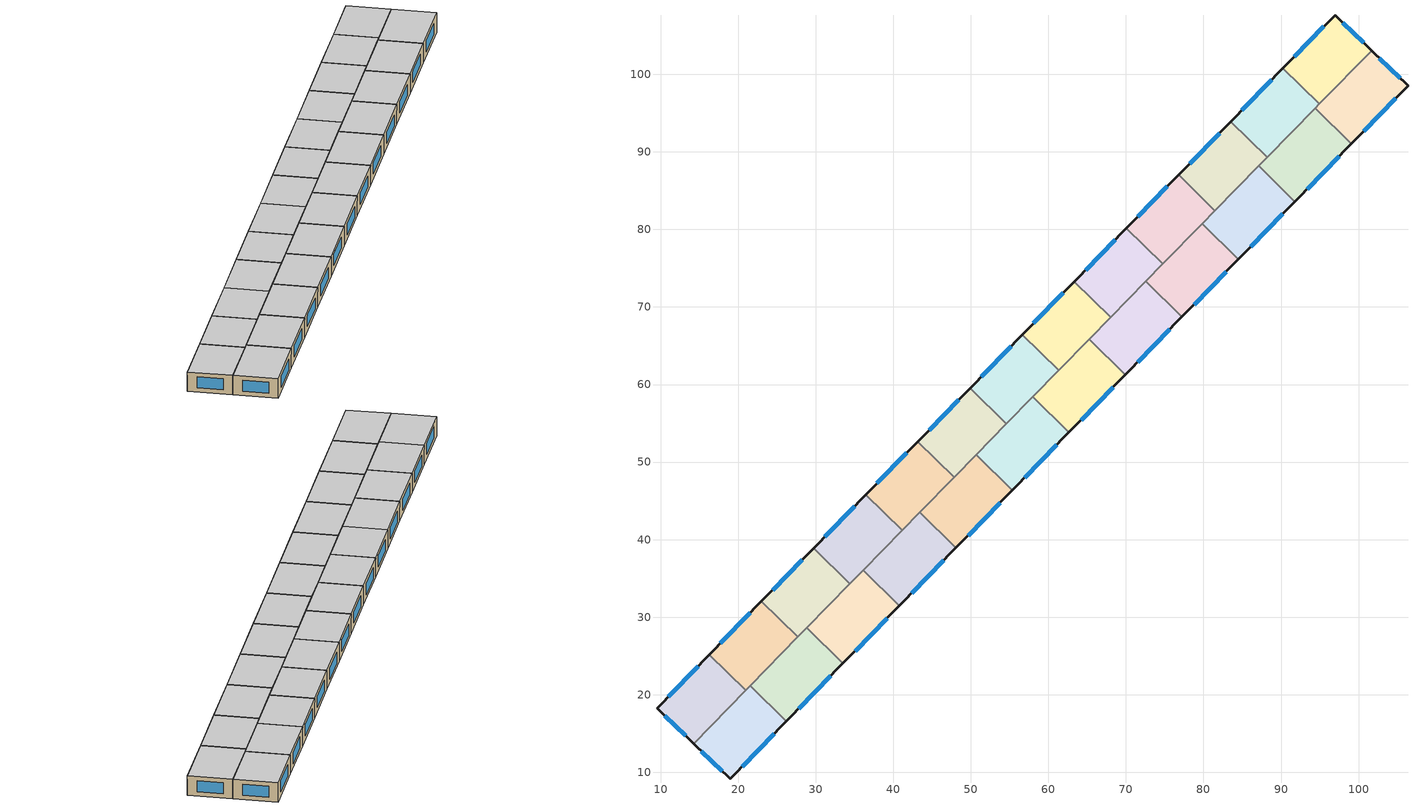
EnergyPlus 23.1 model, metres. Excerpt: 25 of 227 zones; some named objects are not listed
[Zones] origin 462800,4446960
b34ba2d606779dca_F6_dwelling_0
 floor to b34ba2d606779dca_F5_dwelling_0 (EU_floor_Construction): 101.67,103.07 94.93,96.19 90.25,100.77 96.97,107.64 z18
 wall outside (EU_wall_Construction): 101.67,103.07 96.97,107.64 90.25,100.77 z18:21
 wall to b34ba2d606779dca_F6_dwelling_1 (EU_wall_Construction): 90.25,100.77 94.93,96.19 z18:21
 wall to b34ba2d606779dca_F6_dwelling_13 (EU_wall_Construction): 94.93,96.19 101.67,103.07 z18:21
 window (EU_Window_Construction): 95.53,106.17 91.69,102.24 / 100.66,104.05 97.97,106.66 z18.64:20.36
 ceiling to b34ba2d606779dca_F7_dwelling_0 (EU_floor_Construction): 94.93,96.19 101.67,103.07 96.97,107.64 90.25,100.77 z21
b34ba2d606779dca_F6_dwelling_1
 floor to b34ba2d606779dca_F5_dwelling_1 (EU_floor_Construction): 94.93,96.19 88.21,89.31 83.52,93.9 90.25,100.77 z18
 wall outside (EU_wall_Construction): 90.25,100.77 83.52,93.9 z18:21
 wall to b34ba2d606779dca_F6_dwelling_2 (EU_wall_Construction): 83.52,93.9 88.21,89.31 z18:21
 wall to b34ba2d606779dca_F6_dwelling_14 (EU_wall_Construction): 88.21,89.31 94.39,95.63 z18:21
 wall to b34ba2d606779dca_F6_dwelling_13 (EU_wall_Construction): 94.39,95.63 94.93,96.19 z18:21
 window (EU_Window_Construction): 88.81,99.3 84.96,95.37 z18.64:20.36
 ceiling to b34ba2d606779dca_F7_dwelling_1 (EU_floor_Construction): 88.21,89.31 94.93,96.19 90.25,100.77 83.52,93.9 z21
b34ba2d606779dca_F6_dwelling_10
 floor to b34ba2d606779dca_F5_dwelling_10 (EU_floor_Construction): 34.41,34.32 27.68,27.45 22.99,32.03 29.72,38.91 z18
 wall outside (EU_wall_Construction): 29.72,38.91 22.99,32.03 z18:21
 wall to b34ba2d606779dca_F6_dwelling_9 (EU_wall_Construction): 34.41,34.32 29.72,38.91 z18:21
 wall to b34ba2d606779dca_F6_dwelling_11 (EU_wall_Construction): 22.99,32.03 27.68,27.45 z18:21
 wall to b34ba2d606779dca_F6_dwelling_22 (EU_wall_Construction): 28.82,28.61 34.41,34.32 z18:21
 wall to b34ba2d606779dca_F6_dwelling_23 (EU_wall_Construction): 27.68,27.45 28.82,28.61 z18:21
 window (EU_Window_Construction): 28.28,37.43 24.43,33.5 z18.64:20.36
 ceiling to b34ba2d606779dca_F7_dwelling_10 (EU_floor_Construction): 27.68,27.45 34.41,34.32 29.72,38.91 22.99,32.03 z21
b34ba2d606779dca_F6_dwelling_11
 floor to b34ba2d606779dca_F5_dwelling_11 (EU_floor_Construction): 27.68,27.45 20.96,20.57 16.27,25.16 22.99,32.03 z18
 wall outside (EU_wall_Construction): 22.99,32.03 16.27,25.16 z18:21
 wall to b34ba2d606779dca_F6_dwelling_12 (EU_wall_Construction): 16.27,25.16 20.96,20.57 z18:21
 wall to b34ba2d606779dca_F6_dwelling_23 (EU_wall_Construction): 21.54,21.17 27.68,27.45 z18:21
 wall to b34ba2d606779dca_F6_dwelling_24 (EU_wall_Construction): 20.96,20.57 21.54,21.17 z18:21
 window (EU_Window_Construction): 21.55,30.56 17.71,26.63 z18.64:20.36
 ceiling to b34ba2d606779dca_F7_dwelling_11 (EU_floor_Construction): 20.96,20.57 27.68,27.45 22.99,32.03 16.27,25.16 z21
b34ba2d606779dca_F6_dwelling_12
 floor to b34ba2d606779dca_F5_dwelling_12 (EU_floor_Construction): 20.96,20.57 14.24,13.71 9.53,18.27 16.27,25.16 z18
 wall outside (EU_wall_Construction): 16.27,25.16 9.53,18.27 14.24,13.71 z18:21
 wall to b34ba2d606779dca_F6_dwelling_24 (EU_wall_Construction): 14.24,13.71 20.96,20.57 z18:21
 window (EU_Window_Construction): 10.54,17.29 13.23,14.69 / 14.83,23.68 10.97,19.75 z18.64:20.36
 ceiling to b34ba2d606779dca_F7_dwelling_12 (EU_floor_Construction): 14.24,13.71 20.96,20.57 16.27,25.16 9.53,18.27 z21
b34ba2d606779dca_F6_dwelling_13
 floor to b34ba2d606779dca_F5_dwelling_13 (EU_floor_Construction): 106.37,98.5 99.08,91.05 94.39,95.63 101.67,103.07 z18
 wall outside (EU_wall_Construction): 99.08,91.05 106.37,98.5 101.67,103.07 z18:21
 wall to b34ba2d606779dca_F6_dwelling_14 (EU_wall_Construction): 94.39,95.63 99.08,91.05 z18:21
 window (EU_Window_Construction): 105.36,99.48 102.68,102.09 / 100.64,92.64 104.81,96.91 z18.64:20.36
 ceiling to b34ba2d606779dca_F7_dwelling_13 (EU_floor_Construction): 99.08,91.05 106.37,98.5 101.67,103.07 94.39,95.63 z21
b34ba2d606779dca_F6_dwelling_14
 floor to b34ba2d606779dca_F5_dwelling_14 (EU_floor_Construction): 99.08,91.05 91.79,83.6 87.11,88.19 94.39,95.63 z18
 wall outside (EU_wall_Construction): 91.79,83.6 99.08,91.05 z18:21
 wall to b34ba2d606779dca_F6_dwelling_15 (EU_wall_Construction): 87.11,88.19 91.79,83.6 z18:21
 wall to b34ba2d606779dca_F6_dwelling_2 (EU_wall_Construction): 88.21,89.31 87.11,88.19 z18:21
 window (EU_Window_Construction): 93.35,85.2 97.52,89.45 z18.64:20.36
 ceiling to b34ba2d606779dca_F7_dwelling_14 (EU_floor_Construction): 91.79,83.6 99.08,91.05 94.39,95.63 87.11,88.19 z21
b34ba2d606779dca_F6_dwelling_15
 floor to b34ba2d606779dca_F5_dwelling_15 (EU_floor_Construction): 91.79,83.6 84.51,76.16 79.82,80.74 87.11,88.19 z18
 wall outside (EU_wall_Construction): 84.51,76.16 91.79,83.6 z18:21
 wall to b34ba2d606779dca_F6_dwelling_16 (EU_wall_Construction): 79.82,80.74 84.51,76.16 z18:21
 wall to b34ba2d606779dca_F6_dwelling_2 (EU_wall_Construction): 87.11,88.19 81.48,82.44 z18:21
 wall to b34ba2d606779dca_F6_dwelling_3 (EU_wall_Construction): 81.48,82.44 79.82,80.74 z18:21
 window (EU_Window_Construction): 86.07,77.75 90.23,82.01 z18.64:20.36
 ceiling to b34ba2d606779dca_F7_dwelling_15 (EU_floor_Construction): 84.51,76.16 91.79,83.6 87.11,88.19 79.82,80.74 z21
b34ba2d606779dca_F6_dwelling_16
 floor to b34ba2d606779dca_F5_dwelling_16 (EU_floor_Construction): 84.51,76.16 77.22,68.71 72.54,73.29 79.82,80.74 z18
 wall outside (EU_wall_Construction): 77.22,68.71 84.51,76.16 z18:21
 wall to b34ba2d606779dca_F6_dwelling_17 (EU_wall_Construction): 72.54,73.29 77.22,68.71 z18:21
 wall to b34ba2d606779dca_F6_dwelling_3 (EU_wall_Construction): 79.82,80.74 74.76,75.57 z18:21
 wall to b34ba2d606779dca_F6_dwelling_4 (EU_wall_Construction): 74.76,75.57 72.54,73.29 z18:21
 window (EU_Window_Construction): 78.78,70.3 82.95,74.56 z18.64:20.36
 ceiling to b34ba2d606779dca_F7_dwelling_16 (EU_floor_Construction): 77.22,68.71 84.51,76.16 79.82,80.74 72.54,73.29 z21
b34ba2d606779dca_F6_dwelling_17
 floor to b34ba2d606779dca_F5_dwelling_17 (EU_floor_Construction): 77.22,68.71 69.94,61.26 65.25,65.85 72.54,73.29 z18
 wall outside (EU_wall_Construction): 69.94,61.26 77.22,68.71 z18:21
 wall to b34ba2d606779dca_F6_dwelling_18 (EU_wall_Construction): 65.25,65.85 69.94,61.26 z18:21
 wall to b34ba2d606779dca_F6_dwelling_4 (EU_wall_Construction): 72.54,73.29 68.03,68.69 z18:21
 wall to b34ba2d606779dca_F6_dwelling_5 (EU_wall_Construction): 68.03,68.69 65.25,65.85 z18:21
 window (EU_Window_Construction): 71.5,62.86 75.66,67.11 z18.64:20.36
 ceiling to b34ba2d606779dca_F7_dwelling_17 (EU_floor_Construction): 69.94,61.26 77.22,68.71 72.54,73.29 65.25,65.85 z21
b34ba2d606779dca_F6_dwelling_18
 floor to b34ba2d606779dca_F5_dwelling_18 (EU_floor_Construction): 69.94,61.26 62.65,53.82 57.97,58.4 65.25,65.85 z18
 wall outside (EU_wall_Construction): 62.65,53.82 69.94,61.26 z18:21
 wall to b34ba2d606779dca_F6_dwelling_19 (EU_wall_Construction): 57.97,58.4 62.65,53.82 z18:21
 wall to b34ba2d606779dca_F6_dwelling_5 (EU_wall_Construction): 65.25,65.85 61.31,61.82 z18:21
 wall to b34ba2d606779dca_F6_dwelling_6 (EU_wall_Construction): 61.31,61.82 57.97,58.4 z18:21
 window (EU_Window_Construction): 64.21,55.41 68.38,59.67 z18.64:20.36
 ceiling to b34ba2d606779dca_F7_dwelling_18 (EU_floor_Construction): 62.65,53.82 69.94,61.26 65.25,65.85 57.97,58.4 z21
b34ba2d606779dca_F6_dwelling_19
 floor to b34ba2d606779dca_F5_dwelling_19 (EU_floor_Construction): 62.65,53.82 55.37,46.37 50.68,50.96 57.97,58.4 z18
 wall outside (EU_wall_Construction): 55.37,46.37 62.65,53.82 z18:21
 wall to b34ba2d606779dca_F6_dwelling_20 (EU_wall_Construction): 50.68,50.96 55.37,46.37 z18:21
 wall to b34ba2d606779dca_F6_dwelling_7 (EU_wall_Construction): 54.58,54.94 50.68,50.96 z18:21
 wall to b34ba2d606779dca_F6_dwelling_6 (EU_wall_Construction): 57.97,58.4 54.58,54.94 z18:21
 window (EU_Window_Construction): 56.93,47.97 61.09,52.22 z18.64:20.36
 ceiling to b34ba2d606779dca_F7_dwelling_19 (EU_floor_Construction): 55.37,46.37 62.65,53.82 57.97,58.4 50.68,50.96 z21
b34ba2d606779dca_F6_dwelling_2
 floor to b34ba2d606779dca_F5_dwelling_2 (EU_floor_Construction): 88.21,89.31 81.48,82.44 76.8,87.03 83.52,93.9 z18
 wall outside (EU_wall_Construction): 83.52,93.9 76.8,87.03 z18:21
 wall to b34ba2d606779dca_F6_dwelling_3 (EU_wall_Construction): 76.8,87.03 81.48,82.44 z18:21
 window (EU_Window_Construction): 82.08,92.43 78.24,88.5 z18.64:20.36
 ceiling to b34ba2d606779dca_F7_dwelling_2 (EU_floor_Construction): 81.48,82.44 88.21,89.31 83.52,93.9 76.8,87.03 z21
b34ba2d606779dca_F6_dwelling_20
 floor to b34ba2d606779dca_F5_dwelling_20 (EU_floor_Construction): 55.37,46.37 48.08,38.92 43.4,43.51 50.68,50.96 z18
 wall outside (EU_wall_Construction): 48.08,38.92 55.37,46.37 z18:21
 wall to b34ba2d606779dca_F6_dwelling_21 (EU_wall_Construction): 43.4,43.51 48.08,38.92 z18:21
 wall to b34ba2d606779dca_F6_dwelling_8 (EU_wall_Construction): 47.86,48.07 43.4,43.51 z18:21
 wall to b34ba2d606779dca_F6_dwelling_7 (EU_wall_Construction): 50.68,50.95 47.86,48.07 z18:21
 window (EU_Window_Construction): 49.64,40.52 53.81,44.78 z18.64:20.36
 ceiling to b34ba2d606779dca_F7_dwelling_20 (EU_floor_Construction): 48.08,38.92 55.37,46.37 50.68,50.96 43.4,43.51 z21
b34ba2d606779dca_F6_dwelling_21
 floor to b34ba2d606779dca_F5_dwelling_21 (EU_floor_Construction): 48.08,38.92 40.79,31.48 36.11,36.06 43.4,43.51 z18
 wall outside (EU_wall_Construction): 40.79,31.48 48.08,38.92 z18:21
 wall to b34ba2d606779dca_F6_dwelling_22 (EU_wall_Construction): 36.11,36.06 40.79,31.48 z18:21
 wall to b34ba2d606779dca_F6_dwelling_9 (EU_wall_Construction): 41.13,41.19 36.11,36.06 z18:21
 wall to b34ba2d606779dca_F6_dwelling_8 (EU_wall_Construction): 43.39,43.51 41.13,41.2 z18:21
 window (EU_Window_Construction): 42.36,33.07 46.52,37.33 z18.64:20.36
 ceiling to b34ba2d606779dca_F7_dwelling_21 (EU_floor_Construction): 40.79,31.48 48.08,38.92 43.4,43.51 36.11,36.06 z21
b34ba2d606779dca_F6_dwelling_22
 floor to b34ba2d606779dca_F5_dwelling_22 (EU_floor_Construction): 40.79,31.48 33.51,24.03 28.82,28.61 36.11,36.06 z18
 wall outside (EU_wall_Construction): 33.51,24.03 40.79,31.48 z18:21
 wall to b34ba2d606779dca_F6_dwelling_23 (EU_wall_Construction): 28.82,28.61 33.51,24.03 z18:21
 wall to b34ba2d606779dca_F6_dwelling_9 (EU_wall_Construction): 36.11,36.06 34.41,34.32 z18:21
 window (EU_Window_Construction): 35.07,25.62 39.23,29.88 z18.64:20.36
 ceiling to b34ba2d606779dca_F7_dwelling_22 (EU_floor_Construction): 33.51,24.03 40.79,31.48 36.11,36.06 28.82,28.61 z21
b34ba2d606779dca_F6_dwelling_23
 floor to b34ba2d606779dca_F5_dwelling_23 (EU_floor_Construction): 33.51,24.03 26.22,16.58 21.54,21.17 28.82,28.61 z18
 wall outside (EU_wall_Construction): 26.22,16.58 33.51,24.03 z18:21
 wall to b34ba2d606779dca_F6_dwelling_24 (EU_wall_Construction): 21.54,21.17 26.22,16.58 z18:21
 window (EU_Window_Construction): 27.78,18.18 31.95,22.43 z18.64:20.36
 ceiling to b34ba2d606779dca_F7_dwelling_23 (EU_floor_Construction): 26.22,16.58 33.51,24.03 28.82,28.61 21.54,21.17 z21
b34ba2d606779dca_F6_dwelling_24
 floor to b34ba2d606779dca_F5_dwelling_24 (EU_floor_Construction): 26.22,16.58 18.95,9.15 14.24,13.71 21.54,21.17 z18
 wall outside (EU_wall_Construction): 14.24,13.71 18.95,9.15 26.22,16.58 z18:21
 window (EU_Window_Construction): 20.51,10.74 24.66,14.99 / 15.25,12.73 17.94,10.12 z18.64:20.36
 ceiling to b34ba2d606779dca_F7_dwelling_24 (EU_floor_Construction): 18.95,9.15 26.22,16.58 21.54,21.17 14.24,13.71 z21
b34ba2d606779dca_F6_dwelling_3
 floor to b34ba2d606779dca_F5_dwelling_3 (EU_floor_Construction): 81.48,82.44 74.76,75.57 70.07,80.15 76.8,87.03 z18
 wall outside (EU_wall_Construction): 76.8,87.03 70.07,80.15 z18:21
 wall to b34ba2d606779dca_F6_dwelling_4 (EU_wall_Construction): 70.07,80.15 74.76,75.57 z18:21
 window (EU_Window_Construction): 75.36,85.55 71.51,81.62 z18.64:20.36
 ceiling to b34ba2d606779dca_F7_dwelling_3 (EU_floor_Construction): 74.76,75.57 81.48,82.44 76.8,87.03 70.07,80.15 z21
b34ba2d606779dca_F6_dwelling_4
 floor to b34ba2d606779dca_F5_dwelling_4 (EU_floor_Construction): 74.76,75.57 68.03,68.69 63.35,73.28 70.07,80.15 z18
 wall outside (EU_wall_Construction): 70.07,80.15 63.35,73.28 z18:21
 wall to b34ba2d606779dca_F6_dwelling_5 (EU_wall_Construction): 63.35,73.28 68.03,68.69 z18:21
 window (EU_Window_Construction): 68.63,78.68 64.79,74.75 z18.64:20.36
 ceiling to b34ba2d606779dca_F7_dwelling_4 (EU_floor_Construction): 68.03,68.69 74.76,75.57 70.07,80.15 63.35,73.28 z21
b34ba2d606779dca_F6_dwelling_5
 floor to b34ba2d606779dca_F5_dwelling_5 (EU_floor_Construction): 68.03,68.69 61.31,61.82 56.62,66.4 63.35,73.28 z18
 wall outside (EU_wall_Construction): 63.35,73.28 56.62,66.4 z18:21
 wall to b34ba2d606779dca_F6_dwelling_6 (EU_wall_Construction): 56.62,66.4 61.31,61.82 z18:21
 window (EU_Window_Construction): 61.91,71.8 58.06,67.87 z18.64:20.36
 ceiling to b34ba2d606779dca_F7_dwelling_5 (EU_floor_Construction): 61.31,61.82 68.03,68.69 63.35,73.28 56.62,66.4 z21
b34ba2d606779dca_F6_dwelling_6
 floor to b34ba2d606779dca_F5_dwelling_6 (EU_floor_Construction): 61.31,61.82 54.58,54.94 49.9,59.53 56.62,66.4 z18
 wall outside (EU_wall_Construction): 56.62,66.4 49.9,59.53 z18:21
 wall to b34ba2d606779dca_F6_dwelling_7 (EU_wall_Construction): 49.9,59.53 54.58,54.94 z18:21
 window (EU_Window_Construction): 55.18,64.93 51.34,61 z18.64:20.36
 ceiling to b34ba2d606779dca_F7_dwelling_6 (EU_floor_Construction): 54.58,54.94 61.31,61.82 56.62,66.4 49.9,59.53 z21
b34ba2d606779dca_F6_dwelling_7
 floor to b34ba2d606779dca_F5_dwelling_7 (EU_floor_Construction): 54.58,54.94 47.86,48.07 43.17,52.65 49.9,59.53 z18
 wall outside (EU_wall_Construction): 49.9,59.53 43.17,52.65 z18:21
 wall to b34ba2d606779dca_F6_dwelling_8 (EU_wall_Construction): 43.17,52.65 47.86,48.07 z18:21
 window (EU_Window_Construction): 48.46,58.06 44.61,54.13 z18.64:20.36
 ceiling to b34ba2d606779dca_F7_dwelling_7 (EU_floor_Construction): 47.86,48.07 54.58,54.94 49.9,59.53 43.17,52.65 z21
b34ba2d606779dca_F6_dwelling_8
 floor to b34ba2d606779dca_F5_dwelling_8 (EU_floor_Construction): 47.86,48.07 41.13,41.2 36.45,45.78 43.17,52.65 z18
 wall outside (EU_wall_Construction): 43.17,52.65 36.45,45.78 z18:21
 wall to b34ba2d606779dca_F6_dwelling_9 (EU_wall_Construction): 36.45,45.78 41.13,41.2 z18:21
 window (EU_Window_Construction): 41.73,51.18 37.89,47.25 z18.64:20.36
 ceiling to b34ba2d606779dca_F7_dwelling_8 (EU_floor_Construction): 41.13,41.2 47.86,48.07 43.17,52.65 36.45,45.78 z21
b34ba2d606779dca_F6_dwelling_9
 floor to b34ba2d606779dca_F5_dwelling_9 (EU_floor_Construction): 41.13,41.2 34.41,34.32 29.72,38.91 36.45,45.78 z18
 wall outside (EU_wall_Construction): 36.45,45.78 29.72,38.91 z18:21
 window (EU_Window_Construction): 35,44.31 31.16,40.38 z18.64:20.36
 ceiling to b34ba2d606779dca_F7_dwelling_9 (EU_floor_Construction): 34.41,34.32 41.13,41.2 36.45,45.78 29.72,38.91 z21
[Building]
EU S2 Campaign: North Axis=0; Terrain=City; Solar Distribution=FullExterior
[Site:Location]
Yerevan-Zvartnots.Intl.AP: Latitude=40.15; Longitude=44.383; Time Zone=4; Elevation=854
[SizingPeriod:WeatherFileDays]
AnnualSizingPeriod: Begin Month=1; Begin Day of Month=1; End Month=12; End Day of Month=31; Day of Week for Start Day=Monday; Use Weather File Daylight Saving Period=No; Use Weather File Rain and Snow Indicators=No
[MATERIAL]
EU_InternalMass_Material: Roughness=MediumRough; Thickness=0.1; Conductivity=1; Density=1800; Specific Heat=900; Thermal Absorptance=0.9; Solar Absorptance=0.7; Visible Absorptance=0.7
[MATERIAL:NOMASS] Roughness=MediumRough; Thermal Absorptance=0.9; Solar Absorptance=0.7; Visible Absorptance=0.7
Name | Thermal Resistance
EU_wall_NoMass | 1.05043
EU_floor_NoMass | 0.478065
[WINDOWMATERIAL:SIMPLEGLAZINGSYSTEM]
EU_Window_SimpleGlazing: UFactor=2.5566; Solar Heat Gain Coefficient=0.75; Visible Transmittance=0.75
[CONSTRUCTION]
EU_wall_Construction: EU_wall_NoMass
EU_floor_Construction: EU_floor_NoMass
EU_Window_Construction: EU_Window_SimpleGlazing
EU_InternalMass_Construction: EU_InternalMass_Material
[ZONE] Type=1; Multiplier=1; Ceiling Height=autocalculate; Floor Area=autocalculate; Part of Total Floor Area=Yes
Name | Volume
b34ba2d606779dca_F6_dwelling_0; b34ba2d606779dca_F6_dwelling_1; b34ba2d606779dca_F6_dwelling_8 | 189.155
b34ba2d606779dca_F6_dwelling_10; b34ba2d606779dca_F6_dwelling_4; b34ba2d606779dca_F6_dwelling_6 | 189.137
b34ba2d606779dca_F6_dwelling_11; b34ba2d606779dca_F6_dwelling_3; b34ba2d606779dca_F6_dwelling_7 | 189.154
b34ba2d606779dca_F6_dwelling_12 | 189.159
b34ba2d606779dca_F6_dwelling_13 | 204.907
b34ba2d606779dca_F6_dwelling_14 | 204.917
b34ba2d606779dca_F6_dwelling_15 | 204.889
b34ba2d606779dca_F6_dwelling_16 | 204.899
b34ba2d606779dca_F6_dwelling_17 | 204.913
b34ba2d606779dca_F6_dwelling_18 | 204.903
b34ba2d606779dca_F6_dwelling_19 | 204.927
b34ba2d606779dca_F6_dwelling_2 | 189.172
b34ba2d606779dca_F6_dwelling_20 | 204.877
b34ba2d606779dca_F6_dwelling_21 | 204.905
b34ba2d606779dca_F6_dwelling_22; b34ba2d606779dca_F6_dwelling_23 | 204.909
b34ba2d606779dca_F6_dwelling_24 | 204.91
b34ba2d606779dca_F6_dwelling_5 | 189.164
b34ba2d606779dca_F6_dwelling_9 | 189.165
[INTERNALMASS] Construction=EU_InternalMass_Construction
Name | Zone or ZoneList | Surface Area
b34ba2d606779dca_F6_dwelling_0_EU_InternalMass | b34ba2d606779dca_F6_dwelling_0 | 63.0516
b34ba2d606779dca_F6_dwelling_1_EU_InternalMass | b34ba2d606779dca_F6_dwelling_1 | 63.0514
b34ba2d606779dca_F6_dwelling_2_EU_InternalMass | b34ba2d606779dca_F6_dwelling_2 | 63.0571
b34ba2d606779dca_F6_dwelling_3_EU_InternalMass | b34ba2d606779dca_F6_dwelling_3 | 63.0514
b34ba2d606779dca_F6_dwelling_4_EU_InternalMass | b34ba2d606779dca_F6_dwelling_4 | 63.0457
b34ba2d606779dca_F6_dwelling_5_EU_InternalMass | b34ba2d606779dca_F6_dwelling_5 | 63.055
b34ba2d606779dca_F6_dwelling_6_EU_InternalMass | b34ba2d606779dca_F6_dwelling_6 | 63.0457
b34ba2d606779dca_F6_dwelling_7_EU_InternalMass | b34ba2d606779dca_F6_dwelling_7 | 63.0514
b34ba2d606779dca_F6_dwelling_8_EU_InternalMass | b34ba2d606779dca_F6_dwelling_8 | 63.0514
b34ba2d606779dca_F6_dwelling_9_EU_InternalMass | b34ba2d606779dca_F6_dwelling_9 | 63.055
b34ba2d606779dca_F6_dwelling_10_EU_InternalMass | b34ba2d606779dca_F6_dwelling_10 | 63.0457
b34ba2d606779dca_F6_dwelling_11_EU_InternalMass | b34ba2d606779dca_F6_dwelling_11 | 63.0514
b34ba2d606779dca_F6_dwelling_12_EU_InternalMass | b34ba2d606779dca_F6_dwelling_12 | 63.0531
b34ba2d606779dca_F6_dwelling_13_EU_InternalMass | b34ba2d606779dca_F6_dwelling_13 | 68.3024
b34ba2d606779dca_F6_dwelling_14_EU_InternalMass | b34ba2d606779dca_F6_dwelling_14 | 68.3057
b34ba2d606779dca_F6_dwelling_15_EU_InternalMass | b34ba2d606779dca_F6_dwelling_15 | 68.2964
b34ba2d606779dca_F6_dwelling_16_EU_InternalMass | b34ba2d606779dca_F6_dwelling_16 | 68.2997
b34ba2d606779dca_F6_dwelling_17_EU_InternalMass | b34ba2d606779dca_F6_dwelling_17 | 68.3044
b34ba2d606779dca_F6_dwelling_18_EU_InternalMass | b34ba2d606779dca_F6_dwelling_18 | 68.3011
b34ba2d606779dca_F6_dwelling_19_EU_InternalMass | b34ba2d606779dca_F6_dwelling_19 | 68.309
b34ba2d606779dca_F6_dwelling_20_EU_InternalMass | b34ba2d606779dca_F6_dwelling_20 | 68.2924
b34ba2d606779dca_F6_dwelling_21_EU_InternalMass | b34ba2d606779dca_F6_dwelling_21 | 68.3054
b34ba2d606779dca_F6_dwelling_22_EU_InternalMass | b34ba2d606779dca_F6_dwelling_22 | 68.303
b34ba2d606779dca_F6_dwelling_23_EU_InternalMass | b34ba2d606779dca_F6_dwelling_23 | 68.303
b34ba2d606779dca_F6_dwelling_24_EU_InternalMass | b34ba2d606779dca_F6_dwelling_24 | 68.3033
[OTHEREQUIPMENT] Fuel Type=Electricity; Design Level Calculation Method=Watts/Area; Power per Zone Floor Area=1; Fraction Latent=0; Fraction Radiant=0; Fraction Lost=0; Carbon Dioxide Generation Rate=0; EndUse Subcategory=EU_Step8_InternalGains
Name | Zone or ZoneList or Space or SpaceList | Schedule
EU_Step8_InternalGain_b34ba2d606779dca_F6_dwelling_0_f000 | b34ba2d606779dca_F6_dwelling_0 | EU_Step8_GainSchedule_b34ba2d606779dca_F6_dwelling_0_f000
EU_Step8_InternalGain_b34ba2d606779dca_F6_dwelling_1_f000 | b34ba2d606779dca_F6_dwelling_1 | EU_Step8_GainSchedule_b34ba2d606779dca_F6_dwelling_1_f000
EU_Step8_InternalGain_b34ba2d606779dca_F6_dwelling_2_f000 | b34ba2d606779dca_F6_dwelling_2 | EU_Step8_GainSchedule_b34ba2d606779dca_F6_dwelling_2_f000
EU_Step8_InternalGain_b34ba2d606779dca_F6_dwelling_3_f000 | b34ba2d606779dca_F6_dwelling_3 | EU_Step8_GainSchedule_b34ba2d606779dca_F6_dwelling_3_f000
EU_Step8_InternalGain_b34ba2d606779dca_F6_dwelling_4_f000 | b34ba2d606779dca_F6_dwelling_4 | EU_Step8_GainSchedule_b34ba2d606779dca_F6_dwelling_4_f000
EU_Step8_InternalGain_b34ba2d606779dca_F6_dwelling_5_f000 | b34ba2d606779dca_F6_dwelling_5 | EU_Step8_GainSchedule_b34ba2d606779dca_F6_dwelling_5_f000
EU_Step8_InternalGain_b34ba2d606779dca_F6_dwelling_6_f000 | b34ba2d606779dca_F6_dwelling_6 | EU_Step8_GainSchedule_b34ba2d606779dca_F6_dwelling_6_f000
EU_Step8_InternalGain_b34ba2d606779dca_F6_dwelling_7_f000 | b34ba2d606779dca_F6_dwelling_7 | EU_Step8_GainSchedule_b34ba2d606779dca_F6_dwelling_7_f000
EU_Step8_InternalGain_b34ba2d606779dca_F6_dwelling_8_f000 | b34ba2d606779dca_F6_dwelling_8 | EU_Step8_GainSchedule_b34ba2d606779dca_F6_dwelling_8_f000
EU_Step8_InternalGain_b34ba2d606779dca_F6_dwelling_9_f000 | b34ba2d606779dca_F6_dwelling_9 | EU_Step8_GainSchedule_b34ba2d606779dca_F6_dwelling_9_f000
EU_Step8_InternalGain_b34ba2d606779dca_F6_dwelling_10_f000 | b34ba2d606779dca_F6_dwelling_10 | EU_Step8_GainSchedule_b34ba2d606779dca_F6_dwelling_10_f000
EU_Step8_InternalGain_b34ba2d606779dca_F6_dwelling_11_f000 | b34ba2d606779dca_F6_dwelling_11 | EU_Step8_GainSchedule_b34ba2d606779dca_F6_dwelling_11_f000
EU_Step8_InternalGain_b34ba2d606779dca_F6_dwelling_12_f000 | b34ba2d606779dca_F6_dwelling_12 | EU_Step8_GainSchedule_b34ba2d606779dca_F6_dwelling_12_f000
EU_Step8_InternalGain_b34ba2d606779dca_F6_dwelling_13_f000 | b34ba2d606779dca_F6_dwelling_13 | EU_Step8_GainSchedule_b34ba2d606779dca_F6_dwelling_13_f000
EU_Step8_InternalGain_b34ba2d606779dca_F6_dwelling_14_f000 | b34ba2d606779dca_F6_dwelling_14 | EU_Step8_GainSchedule_b34ba2d606779dca_F6_dwelling_14_f000
EU_Step8_InternalGain_b34ba2d606779dca_F6_dwelling_15_f000 | b34ba2d606779dca_F6_dwelling_15 | EU_Step8_GainSchedule_b34ba2d606779dca_F6_dwelling_15_f000
EU_Step8_InternalGain_b34ba2d606779dca_F6_dwelling_16_f000 | b34ba2d606779dca_F6_dwelling_16 | EU_Step8_GainSchedule_b34ba2d606779dca_F6_dwelling_16_f000
EU_Step8_InternalGain_b34ba2d606779dca_F6_dwelling_17_f000 | b34ba2d606779dca_F6_dwelling_17 | EU_Step8_GainSchedule_b34ba2d606779dca_F6_dwelling_17_f000
EU_Step8_InternalGain_b34ba2d606779dca_F6_dwelling_18_f000 | b34ba2d606779dca_F6_dwelling_18 | EU_Step8_GainSchedule_b34ba2d606779dca_F6_dwelling_18_f000
EU_Step8_InternalGain_b34ba2d606779dca_F6_dwelling_19_f000 | b34ba2d606779dca_F6_dwelling_19 | EU_Step8_GainSchedule_b34ba2d606779dca_F6_dwelling_19_f000
EU_Step8_InternalGain_b34ba2d606779dca_F6_dwelling_20_f000 | b34ba2d606779dca_F6_dwelling_20 | EU_Step8_GainSchedule_b34ba2d606779dca_F6_dwelling_20_f000
EU_Step8_InternalGain_b34ba2d606779dca_F6_dwelling_21_f000 | b34ba2d606779dca_F6_dwelling_21 | EU_Step8_GainSchedule_b34ba2d606779dca_F6_dwelling_21_f000
EU_Step8_InternalGain_b34ba2d606779dca_F6_dwelling_22_f000 | b34ba2d606779dca_F6_dwelling_22 | EU_Step8_GainSchedule_b34ba2d606779dca_F6_dwelling_22_f000
EU_Step8_InternalGain_b34ba2d606779dca_F6_dwelling_23_f000 | b34ba2d606779dca_F6_dwelling_23 | EU_Step8_GainSchedule_b34ba2d606779dca_F6_dwelling_23_f000
EU_Step8_InternalGain_b34ba2d606779dca_F6_dwelling_24_f000 | b34ba2d606779dca_F6_dwelling_24 | EU_Step8_GainSchedule_b34ba2d606779dca_F6_dwelling_24_f000
[ZONEVENTILATION:DESIGNFLOWRATE] Schedule=EU_AlwaysOn; Design Flow Rate Calculation Method=AirChanges/Hour; Air Changes per Hour=0.557805; Ventilation Type=Natural; Fan Pressure Rise=0; Fan Total Efficiency=1; Constant Term Coefficient=1; Temperature Term Coefficient=0; Velocity Term Coefficient=0; Velocity Squared Term Coefficient=0; Minimum Indoor Temperature=-100; Maximum Indoor Temperature=100; Delta Temperature=-100; Minimum Outdoor Temperature=-100; Maximum Outdoor Temperature=100; Maximum Wind Speed=40
Name | Zone or ZoneList or Space or SpaceList
EU_ConstantAir_b34ba2d606779dca_F6_dwelling_0 | b34ba2d606779dca_F6_dwelling_0
EU_ConstantAir_b34ba2d606779dca_F6_dwelling_1 | b34ba2d606779dca_F6_dwelling_1
EU_ConstantAir_b34ba2d606779dca_F6_dwelling_2 | b34ba2d606779dca_F6_dwelling_2
EU_ConstantAir_b34ba2d606779dca_F6_dwelling_3 | b34ba2d606779dca_F6_dwelling_3
EU_ConstantAir_b34ba2d606779dca_F6_dwelling_4 | b34ba2d606779dca_F6_dwelling_4
EU_ConstantAir_b34ba2d606779dca_F6_dwelling_5 | b34ba2d606779dca_F6_dwelling_5
EU_ConstantAir_b34ba2d606779dca_F6_dwelling_6 | b34ba2d606779dca_F6_dwelling_6
EU_ConstantAir_b34ba2d606779dca_F6_dwelling_7 | b34ba2d606779dca_F6_dwelling_7
EU_ConstantAir_b34ba2d606779dca_F6_dwelling_8 | b34ba2d606779dca_F6_dwelling_8
EU_ConstantAir_b34ba2d606779dca_F6_dwelling_9 | b34ba2d606779dca_F6_dwelling_9
EU_ConstantAir_b34ba2d606779dca_F6_dwelling_10 | b34ba2d606779dca_F6_dwelling_10
EU_ConstantAir_b34ba2d606779dca_F6_dwelling_11 | b34ba2d606779dca_F6_dwelling_11
EU_ConstantAir_b34ba2d606779dca_F6_dwelling_12 | b34ba2d606779dca_F6_dwelling_12
EU_ConstantAir_b34ba2d606779dca_F6_dwelling_13 | b34ba2d606779dca_F6_dwelling_13
EU_ConstantAir_b34ba2d606779dca_F6_dwelling_14 | b34ba2d606779dca_F6_dwelling_14
EU_ConstantAir_b34ba2d606779dca_F6_dwelling_15 | b34ba2d606779dca_F6_dwelling_15
EU_ConstantAir_b34ba2d606779dca_F6_dwelling_16 | b34ba2d606779dca_F6_dwelling_16
EU_ConstantAir_b34ba2d606779dca_F6_dwelling_17 | b34ba2d606779dca_F6_dwelling_17
EU_ConstantAir_b34ba2d606779dca_F6_dwelling_18 | b34ba2d606779dca_F6_dwelling_18
EU_ConstantAir_b34ba2d606779dca_F6_dwelling_19 | b34ba2d606779dca_F6_dwelling_19
EU_ConstantAir_b34ba2d606779dca_F6_dwelling_20 | b34ba2d606779dca_F6_dwelling_20
EU_ConstantAir_b34ba2d606779dca_F6_dwelling_21 | b34ba2d606779dca_F6_dwelling_21
EU_ConstantAir_b34ba2d606779dca_F6_dwelling_22 | b34ba2d606779dca_F6_dwelling_22
EU_ConstantAir_b34ba2d606779dca_F6_dwelling_23 | b34ba2d606779dca_F6_dwelling_23
EU_ConstantAir_b34ba2d606779dca_F6_dwelling_24 | b34ba2d606779dca_F6_dwelling_24
[HVACTEMPLATE:ZONE:IDEALLOADSAIRSYSTEM] System Availability Schedule=EU_AlwaysOn; Maximum Heating Supply Air Temperature=50; Minimum Cooling Supply Air Temperature=13; Maximum Heating Supply Air Humidity Ratio=0.0156; Minimum Cooling Supply Air Humidity Ratio=0.0077; Heating Limit=NoLimit; Cooling Limit=NoLimit; Heating Availability Schedule=EU_AlwaysOn; Cooling Availability Schedule=EU_CoolingOff; Dehumidification Control Type=ConstantSensibleHeatRatio; Cooling Sensible Heat Ratio=0.7; Dehumidification Setpoint=60; Humidification Control Type=None; Humidification Setpoint=30; Outdoor Air Method=None; Outdoor Air Flow Rate per Person=0.00944; Outdoor Air Flow Rate per Zone Floor Area=0; Outdoor Air Flow Rate per Zone=0; Demand Controlled Ventilation Type=None; Outdoor Air Economizer Type=NoEconomizer; Heat Recovery Type=None; Sensible Heat Recovery Effectiveness=0.7; Latent Heat Recovery Effectiveness=0.65
Name | Template Thermostat
b34ba2d606779dca_F6_dwelling_0 | EU_HeatOnly_b34ba2d606779dca_F6_dwelling_0
b34ba2d606779dca_F6_dwelling_1 | EU_HeatOnly_b34ba2d606779dca_F6_dwelling_1
b34ba2d606779dca_F6_dwelling_2 | EU_HeatOnly_b34ba2d606779dca_F6_dwelling_2
b34ba2d606779dca_F6_dwelling_3 | EU_HeatOnly_b34ba2d606779dca_F6_dwelling_3
b34ba2d606779dca_F6_dwelling_4 | EU_HeatOnly_b34ba2d606779dca_F6_dwelling_4
b34ba2d606779dca_F6_dwelling_5 | EU_HeatOnly_b34ba2d606779dca_F6_dwelling_5
b34ba2d606779dca_F6_dwelling_6 | EU_HeatOnly_b34ba2d606779dca_F6_dwelling_6
b34ba2d606779dca_F6_dwelling_7 | EU_HeatOnly_b34ba2d606779dca_F6_dwelling_7
b34ba2d606779dca_F6_dwelling_8 | EU_HeatOnly_b34ba2d606779dca_F6_dwelling_8
b34ba2d606779dca_F6_dwelling_9 | EU_HeatOnly_b34ba2d606779dca_F6_dwelling_9
b34ba2d606779dca_F6_dwelling_10 | EU_HeatOnly_b34ba2d606779dca_F6_dwelling_10
b34ba2d606779dca_F6_dwelling_11 | EU_HeatOnly_b34ba2d606779dca_F6_dwelling_11
b34ba2d606779dca_F6_dwelling_12 | EU_HeatOnly_b34ba2d606779dca_F6_dwelling_12
b34ba2d606779dca_F6_dwelling_13 | EU_HeatOnly_b34ba2d606779dca_F6_dwelling_13
b34ba2d606779dca_F6_dwelling_14 | EU_HeatOnly_b34ba2d606779dca_F6_dwelling_14
b34ba2d606779dca_F6_dwelling_15 | EU_HeatOnly_b34ba2d606779dca_F6_dwelling_15
b34ba2d606779dca_F6_dwelling_16 | EU_HeatOnly_b34ba2d606779dca_F6_dwelling_16
b34ba2d606779dca_F6_dwelling_17 | EU_HeatOnly_b34ba2d606779dca_F6_dwelling_17
b34ba2d606779dca_F6_dwelling_18 | EU_HeatOnly_b34ba2d606779dca_F6_dwelling_18
b34ba2d606779dca_F6_dwelling_19 | EU_HeatOnly_b34ba2d606779dca_F6_dwelling_19
b34ba2d606779dca_F6_dwelling_20 | EU_HeatOnly_b34ba2d606779dca_F6_dwelling_20
b34ba2d606779dca_F6_dwelling_21 | EU_HeatOnly_b34ba2d606779dca_F6_dwelling_21
b34ba2d606779dca_F6_dwelling_22 | EU_HeatOnly_b34ba2d606779dca_F6_dwelling_22
b34ba2d606779dca_F6_dwelling_23 | EU_HeatOnly_b34ba2d606779dca_F6_dwelling_23
b34ba2d606779dca_F6_dwelling_24 | EU_HeatOnly_b34ba2d606779dca_F6_dwelling_24
[SIZING:ZONE] Zone Cooling Design Supply Air Temperature Input Method=SupplyAirTemperature; Zone Cooling Design Supply Air Temperature=13; Zone Heating Design Supply Air Temperature Input Method=SupplyAirTemperature; Zone Heating Design Supply Air Temperature=50; Zone Cooling Design Supply Air Humidity Ratio=0.008; Zone Heating Design Supply Air Humidity Ratio=0.008; Cooling Design Air Flow Method=DesignDay; Cooling Design Air Flow Rate=0; Cooling Minimum Air Flow per Zone Floor Area=0.000762; Cooling Minimum Air Flow=0; Cooling Minimum Air Flow Fraction=0.2; Heating Design Air Flow Method=DesignDay; Heating Design Air Flow Rate=0; Heating Maximum Air Flow per Zone Floor Area=0.002032; Heating Maximum Air Flow=0.141576; Heating Maximum Air Flow Fraction=0.3; Account for Dedicated Outdoor Air System=No; Dedicated Outdoor Air System Control Strategy=NeutralSupplyAir; Dedicated Outdoor Air Low Setpoint Temperature for Design=autosize; Dedicated Outdoor Air High Setpoint Temperature for Design=autosize; Zone Load Sizing Method=Sensible Load Only No Latent Load; Zone Latent Cooling Design Supply Air Humidity Ratio Input Method=HumidityRatioDifference; Zone Cooling Design Supply Air Humidity Ratio Difference=0.005; Zone Latent Heating Design Supply Air Humidity Ratio Input Method=HumidityRatioDifference; Zone Humidification Design Supply Air Humidity Ratio Difference=0.005
b34ba2d606779dca_F6_dwelling_0; b34ba2d606779dca_F6_dwelling_1; b34ba2d606779dca_F6_dwelling_2; b34ba2d606779dca_F6_dwelling_3; b34ba2d606779dca_F6_dwelling_4; b34ba2d606779dca_F6_dwelling_5; b34ba2d606779dca_F6_dwelling_6; b34ba2d606779dca_F6_dwelling_7; b34ba2d606779dca_F6_dwelling_8; b34ba2d606779dca_F6_dwelling_9; b34ba2d606779dca_F6_dwelling_10; b34ba2d606779dca_F6_dwelling_11; b34ba2d606779dca_F6_dwelling_12; b34ba2d606779dca_F6_dwelling_13; b34ba2d606779dca_F6_dwelling_14; b34ba2d606779dca_F6_dwelling_15; b34ba2d606779dca_F6_dwelling_16; b34ba2d606779dca_F6_dwelling_17; b34ba2d606779dca_F6_dwelling_18; b34ba2d606779dca_F6_dwelling_19; b34ba2d606779dca_F6_dwelling_20; b34ba2d606779dca_F6_dwelling_21; b34ba2d606779dca_F6_dwelling_22; b34ba2d606779dca_F6_dwelling_23; b34ba2d606779dca_F6_dwelling_24
[SCHEDULE:CONSTANT]
Name | Hourly Value
EU_AlwaysOn | 1
EU_CoolingOff | 0
[SCHEDULE:FILE] Column Number=1; Rows to Skip at Top=0; Number of Hours of Data=8760; Column Separator=Comma; Interpolate to Timestep=No; Minutes per Item=60; Adjust Schedule for Daylight Savings=Yes
Name | File
EU_Step8_GainSchedule_b34ba2d606779dca_F6_dwelling_0_f000 | ../../schedules/b34ba2d606779dca/b34ba2d606779dca_F6_dwelling_0_f000_gain.csv
EU_Step8_GainSchedule_b34ba2d606779dca_F6_dwelling_1_f000 | ../../schedules/b34ba2d606779dca/b34ba2d606779dca_F6_dwelling_1_f000_gain.csv
EU_Step8_GainSchedule_b34ba2d606779dca_F6_dwelling_2_f000 | ../../schedules/b34ba2d606779dca/b34ba2d606779dca_F6_dwelling_2_f000_gain.csv
EU_Step8_GainSchedule_b34ba2d606779dca_F6_dwelling_3_f000 | ../../schedules/b34ba2d606779dca/b34ba2d606779dca_F6_dwelling_3_f000_gain.csv
EU_Step8_GainSchedule_b34ba2d606779dca_F6_dwelling_4_f000 | ../../schedules/b34ba2d606779dca/b34ba2d606779dca_F6_dwelling_4_f000_gain.csv
EU_Step8_GainSchedule_b34ba2d606779dca_F6_dwelling_5_f000 | ../../schedules/b34ba2d606779dca/b34ba2d606779dca_F6_dwelling_5_f000_gain.csv
EU_Step8_GainSchedule_b34ba2d606779dca_F6_dwelling_6_f000 | ../../schedules/b34ba2d606779dca/b34ba2d606779dca_F6_dwelling_6_f000_gain.csv
EU_Step8_GainSchedule_b34ba2d606779dca_F6_dwelling_7_f000 | ../../schedules/b34ba2d606779dca/b34ba2d606779dca_F6_dwelling_7_f000_gain.csv
EU_Step8_GainSchedule_b34ba2d606779dca_F6_dwelling_8_f000 | ../../schedules/b34ba2d606779dca/b34ba2d606779dca_F6_dwelling_8_f000_gain.csv
EU_Step8_GainSchedule_b34ba2d606779dca_F6_dwelling_9_f000 | ../../schedules/b34ba2d606779dca/b34ba2d606779dca_F6_dwelling_9_f000_gain.csv
EU_Step8_GainSchedule_b34ba2d606779dca_F6_dwelling_10_f000 | ../../schedules/b34ba2d606779dca/b34ba2d606779dca_F6_dwelling_10_f000_gain.csv
EU_Step8_GainSchedule_b34ba2d606779dca_F6_dwelling_11_f000 | ../../schedules/b34ba2d606779dca/b34ba2d606779dca_F6_dwelling_11_f000_gain.csv
EU_Step8_GainSchedule_b34ba2d606779dca_F6_dwelling_12_f000 | ../../schedules/b34ba2d606779dca/b34ba2d606779dca_F6_dwelling_12_f000_gain.csv
EU_Step8_GainSchedule_b34ba2d606779dca_F6_dwelling_13_f000 | ../../schedules/b34ba2d606779dca/b34ba2d606779dca_F6_dwelling_13_f000_gain.csv
EU_Step8_GainSchedule_b34ba2d606779dca_F6_dwelling_14_f000 | ../../schedules/b34ba2d606779dca/b34ba2d606779dca_F6_dwelling_14_f000_gain.csv
EU_Step8_GainSchedule_b34ba2d606779dca_F6_dwelling_15_f000 | ../../schedules/b34ba2d606779dca/b34ba2d606779dca_F6_dwelling_15_f000_gain.csv
EU_Step8_GainSchedule_b34ba2d606779dca_F6_dwelling_16_f000 | ../../schedules/b34ba2d606779dca/b34ba2d606779dca_F6_dwelling_16_f000_gain.csv
EU_Step8_GainSchedule_b34ba2d606779dca_F6_dwelling_17_f000 | ../../schedules/b34ba2d606779dca/b34ba2d606779dca_F6_dwelling_17_f000_gain.csv
EU_Step8_GainSchedule_b34ba2d606779dca_F6_dwelling_18_f000 | ../../schedules/b34ba2d606779dca/b34ba2d606779dca_F6_dwelling_18_f000_gain.csv
EU_Step8_GainSchedule_b34ba2d606779dca_F6_dwelling_19_f000 | ../../schedules/b34ba2d606779dca/b34ba2d606779dca_F6_dwelling_19_f000_gain.csv
EU_Step8_GainSchedule_b34ba2d606779dca_F6_dwelling_20_f000 | ../../schedules/b34ba2d606779dca/b34ba2d606779dca_F6_dwelling_20_f000_gain.csv
EU_Step8_GainSchedule_b34ba2d606779dca_F6_dwelling_21_f000 | ../../schedules/b34ba2d606779dca/b34ba2d606779dca_F6_dwelling_21_f000_gain.csv
EU_Step8_GainSchedule_b34ba2d606779dca_F6_dwelling_22_f000 | ../../schedules/b34ba2d606779dca/b34ba2d606779dca_F6_dwelling_22_f000_gain.csv
EU_Step8_GainSchedule_b34ba2d606779dca_F6_dwelling_23_f000 | ../../schedules/b34ba2d606779dca/b34ba2d606779dca_F6_dwelling_23_f000_gain.csv
EU_Step8_GainSchedule_b34ba2d606779dca_F6_dwelling_24_f000 | ../../schedules/b34ba2d606779dca/b34ba2d606779dca_F6_dwelling_24_f000_gain.csv
